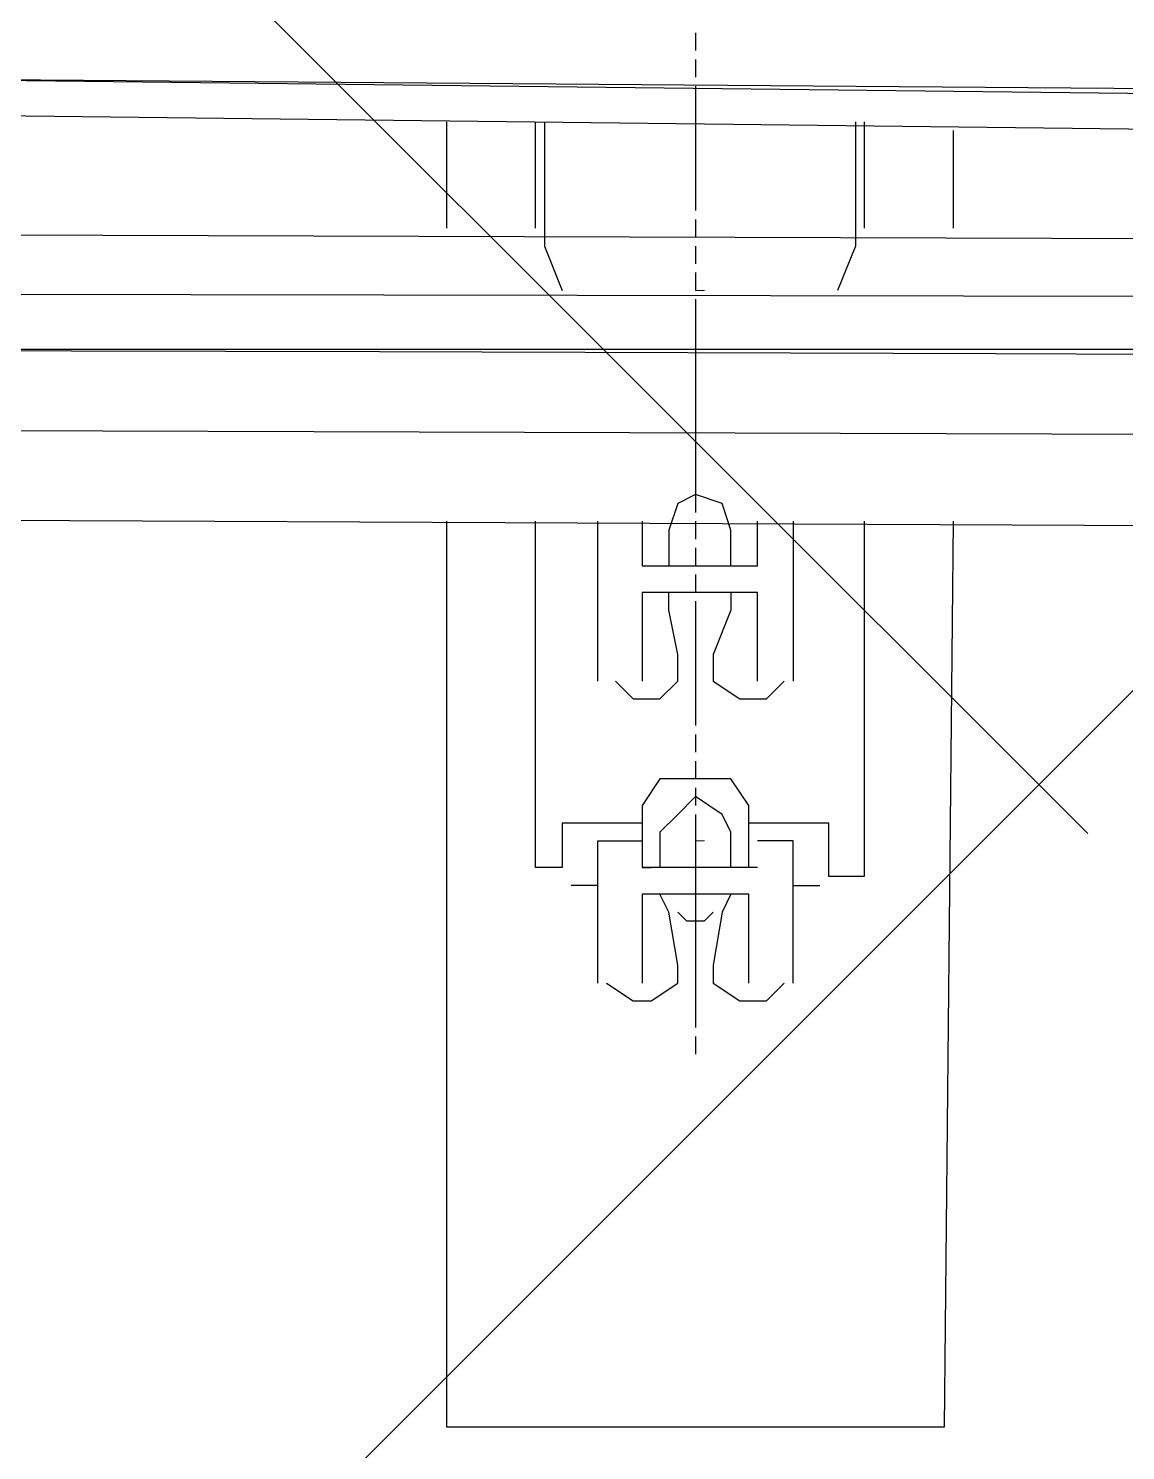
# Model space of a CAD drawing. Header units: millimetres. Extents: x -45 to 90, y -17 to 16.
# Drawn here: x 0.454 to 1.02, y -1.319 to -0.584 of the extents above; entities that cross this region are included whole.
import ezdxf

# ---------------------------------------------------------------- set-up
doc = ezdxf.new("R2010")
doc.units = ezdxf.units.MM
doc.header["$PDMODE"] = 3
doc.layers.add('PDF_Geometry', color=7, linetype='Continuous')

msp = doc.modelspace()

# ---------------------------------------------------------------- linework, layer by layer
at = {"color": 2}
msp.add_line((0, -0.75), (53.43249, -0.75), dxfattribs=at)
at = {"color": 4}
for centre in [(0.19941, 0), (0.19942, -0.00037)]:
    msp.add_circle(centre, 1.75, dxfattribs=at)
at = {"color": 2}
for radius in [500.80823, 500.05823, 499.30823]:
    msp.add_arc((-0.82991, -500.05754), radius, 85.2352723, 89.9049106, dxfattribs=at)
at = {"color": 1}
msp.add_point((0, 0), dxfattribs=at)
at = {"color": 4}
msp.add_point((0.19941, -1.75037), dxfattribs=at)
at = {"layer": 'PDF_Geometry', "lineweight": 25}
for points in [[(0.79764, -0.58677), (0.79764, -0.59594)], [(0.79764, -0.60052), (0.79764, -0.60969)], [(9.66332, -0.77472), (8.27892, -0.75638), (7.66923, -0.73804), (6.88993, -0.71512), (5.07004, -0.68303), (3.24556, -0.66451), (2.6542, -0.65553), (0.29797, -0.62802), (-0.00458, -0.62344), (-0.00458, -0.61427), (-0.00458, -0.60969), (0.19712, -0.60969), (0.29797, -0.60969), (0.19712, -0.60969), (-0.00458, -0.6051)], [(12.95014, -0.77472), (8.27892, -0.72887), (7.66923, -0.71971), (6.88993, -0.70137), (3.24556, -0.64636), (2.6542, -0.63719), (0.29797, -0.60969), (2.6542, -0.62802), (3.24556, -0.63261), (6.88993, -0.64178), (7.66923, -0.65094), (8.27892, -0.65553), (12.95014, -0.70137)], [(0.79764, -0.61427), (0.79764, -0.62344), (0.79764, -0.62802), (0.79764, -0.63719), (0.79764, -0.64178), (0.79764, -0.65094), (0.79764, -0.65553), (0.79764, -0.66451), (0.79764, -0.66928), (0.79764, -0.67845)], [(0.66928, -0.68762), (0.66928, -0.63261)], [(0.71512, -0.68762), (0.71512, -0.63261)], [(0.71971, -0.63261), (0.71971, -0.69679), (0.72887, -0.71971)], [(0.88015, -0.63261), (0.88015, -0.69679), (0.87098, -0.71971)], [(0.88473, -0.63261), (0.88473, -0.68762)], [(0.93058, -0.63719), (0.93058, -0.68762)], [(8.46228, -0.77013), (5.37717, -0.72429), (2.29206, -0.69679), (-0.78847, -0.68762), (-0.8068, -0.68762)], [(0.79764, -0.68303), (0.79764, -0.6922)], [(0.79764, -0.69679), (0.79764, -0.70595)], [(0.79764, -0.71054), (0.79764, -0.71971)], [(-0.74721, -0.71971), (-0.8068, -0.71971), (2.11328, -0.72429), (5.03795, -0.7518), (7.95803, -0.79305), (10.87811, -0.85265), (13.7982, -0.93058), (16.71828, -1.02684), (16.40198, -1.01309), (16.42948, -1.00832), (16.44782, -0.99017), (16.4524, -0.96725), (16.44782, -0.93974), (16.42948, -0.92141), (16.40656, -0.91224), (16.37906, -0.91224), (16.37906, -0.89849), (16.4524, -0.90307), (16.4524, -0.9535)], [(0.79764, -0.72429), (0.79764, -0.73804), (0.79764, -0.7518), (0.79764, -0.76555), (0.79764, -0.77911), (0.79764, -0.79305), (0.79764, -0.8068), (0.79764, -0.82056), (0.79764, -0.83431)], [(16.77329, -1.10019), (16.71828, -1.0956), (13.80737, -1.00392), (10.89645, -0.92599), (7.98554, -0.8664), (5.07462, -0.82514), (2.1637, -0.79764), (-0.74721, -0.78847), (-0.8068, -0.78847)], [(0.81597, -0.86181), (0.81597, -0.84348), (0.81139, -0.82973), (0.79764, -0.82514), (0.78847, -0.82973), (0.78388, -0.84348), (0.78388, -0.86181)], [(14.64626, -1.07727), (11.62074, -0.99017), (8.59522, -0.92599), (5.5697, -0.87557), (2.54419, -0.84806), (-0.48133, -0.83431)], [(0.93058, -0.83889), (0.92599, -1.30647), (0.66928, -1.30647), (0.66928, -0.83889)], [(0.77013, -0.99475), (0.72887, -0.99475), (0.72887, -1.01767), (0.71512, -1.01767), (0.71512, -0.83889)], [(0.74721, -0.92141), (0.74721, -0.83889)], [(0.77013, -0.83889), (0.77013, -0.86181), (0.82973, -0.86181), (0.82973, -0.83889)], [(0.79764, -0.83889), (0.79764, -0.84806)], [(0.88473, -0.83889), (0.88473, -1.02226), (0.8664, -1.02226), (0.8664, -0.99475), (0.82514, -0.99475)], [(0.84806, -0.83889), (0.84806, -0.92141)], [(0.79764, -0.85265), (0.79764, -0.86181)], [(0.79764, -0.8664), (0.79764, -0.87557)], [(0.75638, -0.92141), (0.76555, -0.93058), (0.7793, -0.93058), (0.78847, -0.92141), (0.78847, -0.90766), (0.78388, -0.88473), (0.78388, -0.87557)], [(0.82973, -0.92141), (0.82973, -0.87557), (0.77013, -0.87557), (0.77013, -0.92141)], [(0.79764, -0.88015), (0.79764, -0.88932), (0.79764, -0.89371), (0.79764, -0.90307), (0.79764, -0.90766), (0.79764, -0.91682), (0.79764, -0.92141), (0.79764, -0.93058), (0.79764, -0.93516), (0.79764, -0.94433)], [(0.81597, -0.87557), (0.81597, -0.88473), (0.8068, -0.90766), (0.8068, -0.92141), (0.82056, -0.93058), (0.83431, -0.93058), (0.84348, -0.92141)], [(0.79764, -0.94891), (0.79764, -0.95808)], [(0.79764, -0.96267), (0.79764, -0.97183)], [(0.82514, -1.01767), (0.82514, -0.98559), (0.81597, -0.97183), (0.7793, -0.97183), (0.77013, -0.98559), (0.77013, -1.01767), (0.77472, -1.01767)], [(0.81597, -1.01767), (0.81597, -0.99934), (0.81139, -0.99017), (0.79764, -0.981), (0.78847, -0.99017), (0.7793, -0.99934), (0.7793, -1.01767)], [(0.79764, -0.97642), (0.79764, -0.98559)], [(0.79764, -0.99017), (0.79764, -1.00392), (0.79764, -1.01767), (0.79764, -1.03143), (0.79764, -1.04518), (0.79764, -1.05893), (0.79764, -1.07268), (0.79764, -1.08644), (0.79764, -1.10019)], [(0.74721, -1.02684), (0.74721, -1.00392), (0.77013, -1.00392)], [(0.84806, -1.02684), (0.84806, -1.00392), (0.82973, -1.00392)], [(0.82973, -1.01767), (0.82514, -1.01767), (0.77013, -1.01767)], [(0.74721, -1.07727), (0.74721, -1.02684), (0.73346, -1.02684)], [(0.84806, -1.07727), (0.84806, -1.02684), (0.86181, -1.02684)], [(0.7518, -1.07727), (0.76555, -1.08644), (0.77472, -1.08644), (0.78847, -1.07727), (0.78847, -1.0681), (0.78388, -1.0406), (0.7793, -1.03143)], [(0.82514, -1.07727), (0.82514, -1.03143), (0.77013, -1.03143), (0.77013, -1.07727)], [(0.81597, -1.03143), (0.81139, -1.0406), (0.8068, -1.0681), (0.8068, -1.07727), (0.82056, -1.08644), (0.83431, -1.08644), (0.84348, -1.07727)], [(0.78847, -1.0406), (0.79305, -1.04518), (0.80222, -1.04518), (0.8068, -1.0406)], [(0.79764, -1.10477), (0.79764, -1.11394)]]:
    msp.add_lwpolyline(points, dxfattribs=at)
at = {"layer": 'PDF_Geometry', "lineweight": 9}
for points in [[(0.79764, -0.71971), (0.80222, -0.71971)], [(0.79764, -1.00392), (0.80222, -1.00392)]]:
    msp.add_lwpolyline(points, dxfattribs=at)

doc.saveas('drawing.dxf')
